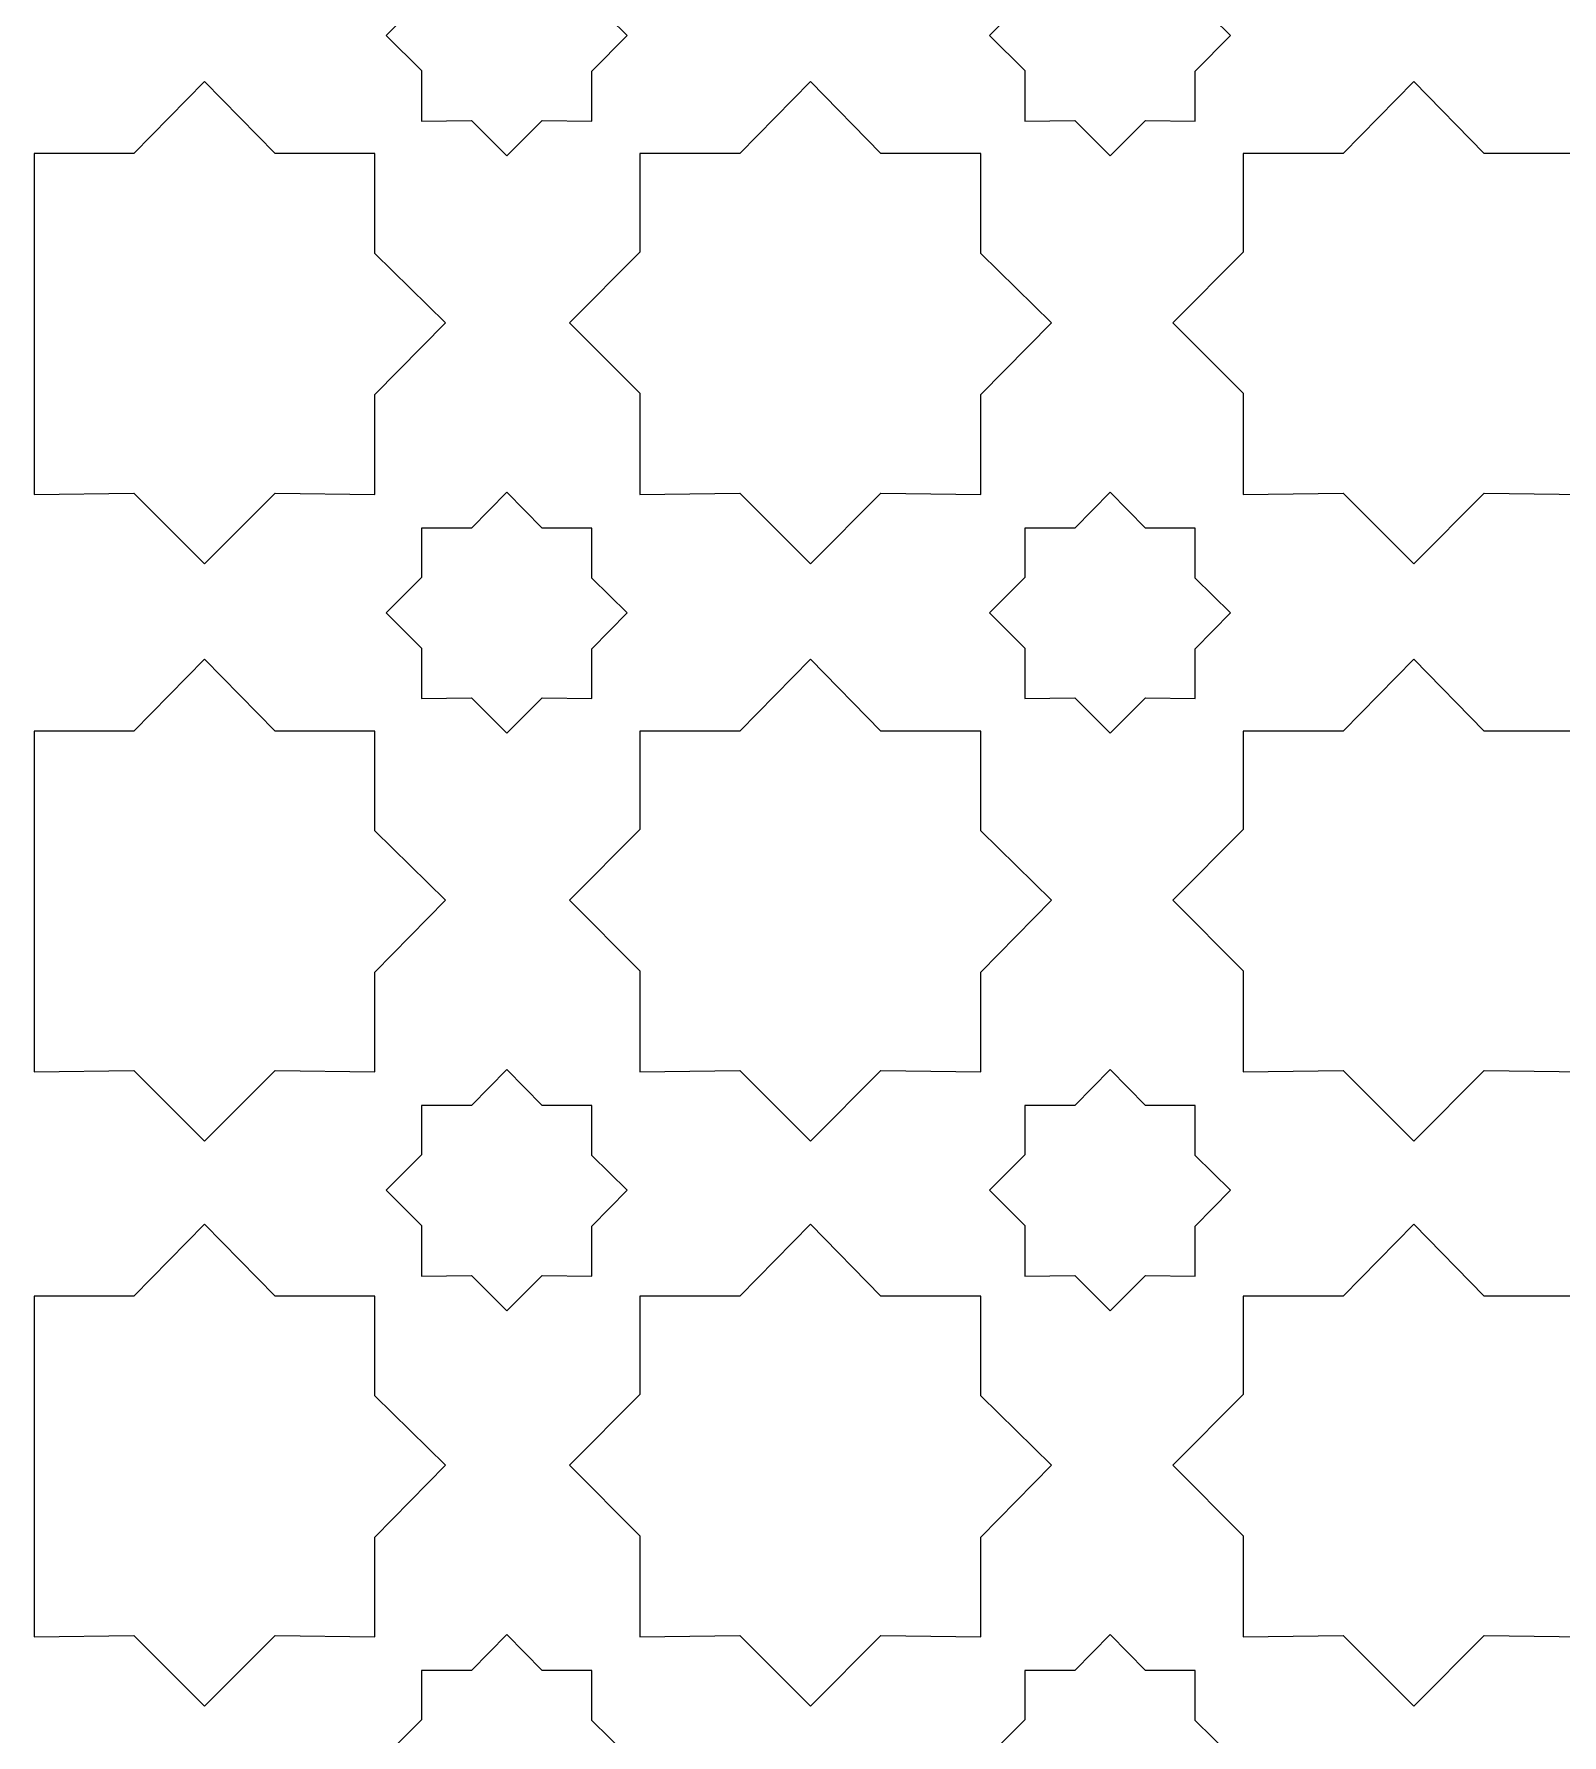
# Model space of a CAD drawing. Header units: centimetres. Extents: x -82 to 82, y -124 to 124.
# Drawn here: x -82.41 to -51.03, y -34.79 to 0.14 of the extents above; entities that cross this region are included whole.
import ezdxf

# ---------------------------------------------------------------- set-up
doc = ezdxf.new("R2010")
doc.units = ezdxf.units.CM
doc.header["$MEASUREMENT"] = 0
doc.layers.add('layer 1', color=7, linetype='Continuous')

msp = doc.modelspace()

# ---------------------------------------------------------------- linework, layer by layer
at = {"layer": 'layer 1', "color": 175}
for points, knots in [([(-74.45316, 0.83696), (-74.45316, 0.83696), (-74.45316, 1.84847), (-74.45316, 1.84847), (-74.45316, 1.84847), (-74.45316, 1.84847), (-73.42795, 1.84847), (-73.42795, 1.84847), (-73.42795, 1.84847), (-73.42795, 1.84847), (-72.70307, 2.58706), (-72.70307, 2.58706), (-72.70307, 2.58706), (-72.70307, 2.58706), (-71.97817, 1.84847), (-71.97817, 1.84847), (-71.97817, 1.84847), (-71.97817, 1.84847), (-70.95298, 1.84847), (-70.95298, 1.84847), (-70.95298, 1.84847), (-70.95298, 1.84847), (-70.95298, 0.82328), (-70.95298, 0.82328), (-70.95298, 0.82328), (-70.95298, 0.82328), (-70.22806, 0.11206), (-70.22806, 0.11206), (-70.22806, 0.11206), (-70.22806, 0.11206), (-70.95298, -0.62655), (-70.95298, -0.62655), (-70.95298, -0.62655), (-70.95298, -0.62655), (-70.95298, -1.65171), (-70.95298, -1.65171), (-70.95298, -1.65171), (-70.95298, -1.65171), (-71.97812, -1.63802), (-71.97812, -1.63802), (-71.97812, -1.63802), (-71.97812, -1.63802), (-72.70307, -2.36294), (-72.70307, -2.36294), (-72.70307, -2.36294), (-72.70307, -2.36294), (-73.42799, -1.63801), (-73.42799, -1.63801), (-73.42799, -1.63801), (-73.42799, -1.63801), (-74.45316, -1.65171), (-74.45316, -1.65171), (-74.45316, -1.65171), (-74.45316, -1.65171), (-74.45316, -0.61284), (-74.45316, -0.61284), (-74.45316, -0.61284), (-74.45316, -0.61284), (-75.17806, 0.11206), (-75.17806, 0.11206), (-75.17806, 0.11206), (-75.17806, 0.11206), (-74.45316, 0.83696), (-74.45316, 0.83696)], [0, 0, 0, 0, 0.05882353, 0.05882353, 0.05882353, 0.05882353, 0.11764706, 0.11764706, 0.11764706, 0.11764706, 0.17647059, 0.17647059, 0.17647059, 0.17647059, 0.23529412, 0.23529412, 0.23529412, 0.23529412, 0.29411765, 0.29411765, 0.29411765, 0.29411765, 0.35294118, 0.35294118, 0.35294118, 0.35294118, 0.41176471, 0.41176471, 0.41176471, 0.41176471, 0.47058824, 0.47058824, 0.47058824, 0.47058824, 0.52941176, 0.52941176, 0.52941176, 0.52941176, 0.58823529, 0.58823529, 0.58823529, 0.58823529, 0.64705882, 0.64705882, 0.64705882, 0.64705882, 0.70588235, 0.70588235, 0.70588235, 0.70588235, 0.76470588, 0.76470588, 0.76470588, 0.76470588, 0.82352941, 0.82352941, 0.82352941, 0.82352941, 0.88235294, 0.88235294, 0.88235294, 0.88235294, 1, 1, 1, 1]), ([(-62.06116, 0.83696), (-62.06116, 0.83696), (-62.06116, 1.84847), (-62.06116, 1.84847), (-62.06116, 1.84847), (-62.06116, 1.84847), (-61.03595, 1.84847), (-61.03595, 1.84847), (-61.03595, 1.84847), (-61.03595, 1.84847), (-60.31107, 2.58706), (-60.31107, 2.58706), (-60.31107, 2.58706), (-60.31107, 2.58706), (-59.58617, 1.84847), (-59.58617, 1.84847), (-59.58617, 1.84847), (-59.58617, 1.84847), (-58.56098, 1.84847), (-58.56098, 1.84847), (-58.56098, 1.84847), (-58.56098, 1.84847), (-58.56098, 0.82328), (-58.56098, 0.82328), (-58.56098, 0.82328), (-58.56098, 0.82328), (-57.83606, 0.11206), (-57.83606, 0.11206), (-57.83606, 0.11206), (-57.83606, 0.11206), (-58.56098, -0.62655), (-58.56098, -0.62655), (-58.56098, -0.62655), (-58.56098, -0.62655), (-58.56098, -1.65171), (-58.56098, -1.65171), (-58.56098, -1.65171), (-58.56098, -1.65171), (-59.58612, -1.63802), (-59.58612, -1.63802), (-59.58612, -1.63802), (-59.58612, -1.63802), (-60.31107, -2.36294), (-60.31107, -2.36294), (-60.31107, -2.36294), (-60.31107, -2.36294), (-61.03599, -1.63801), (-61.03599, -1.63801), (-61.03599, -1.63801), (-61.03599, -1.63801), (-62.06116, -1.65171), (-62.06116, -1.65171), (-62.06116, -1.65171), (-62.06116, -1.65171), (-62.06116, -0.61284), (-62.06116, -0.61284), (-62.06116, -0.61284), (-62.06116, -0.61284), (-62.78606, 0.11206), (-62.78606, 0.11206), (-62.78606, 0.11206), (-62.78606, 0.11206), (-62.06116, 0.83696), (-62.06116, 0.83696)], [0, 0, 0, 0, 0.05882353, 0.05882353, 0.05882353, 0.05882353, 0.11764706, 0.11764706, 0.11764706, 0.11764706, 0.17647059, 0.17647059, 0.17647059, 0.17647059, 0.23529412, 0.23529412, 0.23529412, 0.23529412, 0.29411765, 0.29411765, 0.29411765, 0.29411765, 0.35294118, 0.35294118, 0.35294118, 0.35294118, 0.41176471, 0.41176471, 0.41176471, 0.41176471, 0.47058824, 0.47058824, 0.47058824, 0.47058824, 0.52941176, 0.52941176, 0.52941176, 0.52941176, 0.58823529, 0.58823529, 0.58823529, 0.58823529, 0.64705882, 0.64705882, 0.64705882, 0.64705882, 0.70588235, 0.70588235, 0.70588235, 0.70588235, 0.76470588, 0.76470588, 0.76470588, 0.76470588, 0.82352941, 0.82352941, 0.82352941, 0.82352941, 0.88235294, 0.88235294, 0.88235294, 0.88235294, 1, 1, 1, 1]), ([(-82.41179, -2.31599), (-82.41179, -2.31599), (-80.36148, -2.31599), (-80.36148, -2.31599), (-80.36148, -2.31599), (-80.36148, -2.31599), (-78.91178, -0.83889), (-78.91178, -0.83889), (-78.91178, -0.83889), (-78.91178, -0.83889), (-77.46207, -2.31599), (-77.46207, -2.31599), (-77.46207, -2.31599), (-77.46207, -2.31599), (-75.41179, -2.31599), (-75.41179, -2.31599), (-75.41179, -2.31599), (-75.41179, -2.31599), (-75.41179, -4.36627), (-75.41179, -4.36627), (-75.41179, -4.36627), (-75.41179, -4.36627), (-73.96203, -5.78864), (-73.96203, -5.78864), (-73.96203, -5.78864), (-73.96203, -5.78864), (-75.41179, -7.26578), (-75.41179, -7.26578), (-75.41179, -7.26578), (-75.41179, -7.26578), (-75.41179, -9.31599), (-75.41179, -9.31599), (-75.41179, -9.31599), (-75.41179, -9.31599), (-77.46196, -9.28861), (-77.46196, -9.28861), (-77.46196, -9.28861), (-77.46196, -9.28861), (-78.91178, -10.73838), (-78.91178, -10.73838), (-78.91178, -10.73838), (-78.91178, -10.73838), (-80.36156, -9.2886), (-80.36156, -9.2886), (-80.36156, -9.2886), (-80.36156, -9.2886), (-82.41179, -9.31599), (-82.41179, -9.31599), (-82.41179, -9.31599), (-82.41179, -6.98266), (-82.41178, -4.64932), (-82.41179, -2.31599)], [0, 0, 0, 0, 0.07142857, 0.07142857, 0.07142857, 0.07142857, 0.14285714, 0.14285714, 0.14285714, 0.14285714, 0.21428571, 0.21428571, 0.21428571, 0.21428571, 0.28571429, 0.28571429, 0.28571429, 0.28571429, 0.35714286, 0.35714286, 0.35714286, 0.35714286, 0.42857143, 0.42857143, 0.42857143, 0.42857143, 0.5, 0.5, 0.5, 0.5, 0.57142857, 0.57142857, 0.57142857, 0.57142857, 0.64285714, 0.64285714, 0.64285714, 0.64285714, 0.71428571, 0.71428571, 0.71428571, 0.71428571, 0.78571429, 0.78571429, 0.78571429, 0.78571429, 0.85714286, 0.85714286, 0.85714286, 0.85714286, 1, 1, 1, 1]), ([(-69.96578, -4.33891), (-69.96578, -4.33891), (-69.96579, -2.31599), (-69.96579, -2.31599), (-69.96579, -2.31599), (-69.96579, -2.31599), (-67.91548, -2.31599), (-67.91548, -2.31599), (-67.91548, -2.31599), (-67.91548, -2.31599), (-66.46578, -0.83889), (-66.46578, -0.83889), (-66.46578, -0.83889), (-66.46578, -0.83889), (-65.01607, -2.31599), (-65.01607, -2.31599), (-65.01607, -2.31599), (-65.01607, -2.31599), (-62.96579, -2.31599), (-62.96579, -2.31599), (-62.96579, -2.31599), (-62.96579, -2.31599), (-62.96579, -4.36627), (-62.96579, -4.36627), (-62.96579, -4.36627), (-62.96579, -4.36627), (-61.51603, -5.78864), (-61.51603, -5.78864), (-61.51603, -5.78864), (-61.51603, -5.78864), (-62.96579, -7.26578), (-62.96579, -7.26578), (-62.96579, -7.26578), (-62.96579, -7.26578), (-62.96579, -9.31599), (-62.96579, -9.31599), (-62.96579, -9.31599), (-62.96579, -9.31599), (-65.01596, -9.28861), (-65.01596, -9.28861), (-65.01596, -9.28861), (-65.01596, -9.28861), (-66.46578, -10.73838), (-66.46578, -10.73838), (-66.46578, -10.73838), (-66.46578, -10.73838), (-67.91556, -9.2886), (-67.91556, -9.2886), (-67.91556, -9.2886), (-67.91556, -9.2886), (-69.96579, -9.31599), (-69.96579, -9.31599), (-69.96579, -9.31599), (-69.96579, -9.31599), (-69.96579, -7.23837), (-69.96579, -7.23837), (-69.96579, -7.23837), (-69.96579, -7.23837), (-71.41552, -5.78864), (-71.41552, -5.78864), (-71.41552, -5.78864), (-71.41552, -5.78864), (-69.96578, -4.33891), (-69.96578, -4.33891)], [0, 0, 0, 0, 0.05882353, 0.05882353, 0.05882353, 0.05882353, 0.11764706, 0.11764706, 0.11764706, 0.11764706, 0.17647059, 0.17647059, 0.17647059, 0.17647059, 0.23529412, 0.23529412, 0.23529412, 0.23529412, 0.29411765, 0.29411765, 0.29411765, 0.29411765, 0.35294118, 0.35294118, 0.35294118, 0.35294118, 0.41176471, 0.41176471, 0.41176471, 0.41176471, 0.47058824, 0.47058824, 0.47058824, 0.47058824, 0.52941176, 0.52941176, 0.52941176, 0.52941176, 0.58823529, 0.58823529, 0.58823529, 0.58823529, 0.64705882, 0.64705882, 0.64705882, 0.64705882, 0.70588235, 0.70588235, 0.70588235, 0.70588235, 0.76470588, 0.76470588, 0.76470588, 0.76470588, 0.82352941, 0.82352941, 0.82352941, 0.82352941, 0.88235294, 0.88235294, 0.88235294, 0.88235294, 1, 1, 1, 1]), ([(-57.57378, -4.33891), (-57.57378, -4.33891), (-57.57379, -2.31599), (-57.57379, -2.31599), (-57.57379, -2.31599), (-57.57379, -2.31599), (-55.52348, -2.31599), (-55.52348, -2.31599), (-55.52348, -2.31599), (-55.52348, -2.31599), (-54.07378, -0.83889), (-54.07378, -0.83889), (-54.07378, -0.83889), (-54.07378, -0.83889), (-52.62407, -2.31599), (-52.62407, -2.31599), (-52.62407, -2.31599), (-52.62407, -2.31599), (-50.57379, -2.31599), (-50.57379, -2.31599), (-50.57379, -2.31599), (-50.57379, -2.31599), (-50.57379, -4.36627), (-50.57379, -4.36627), (-50.57379, -4.36627), (-50.57379, -4.36627), (-49.12403, -5.78864), (-49.12403, -5.78864), (-49.12403, -5.78864), (-49.12403, -5.78864), (-50.57379, -7.26578), (-50.57379, -7.26578), (-50.57379, -7.26578), (-50.57379, -7.26578), (-50.57379, -9.31599), (-50.57379, -9.31599), (-50.57379, -9.31599), (-50.57379, -9.31599), (-52.62396, -9.28861), (-52.62396, -9.28861), (-52.62396, -9.28861), (-52.62396, -9.28861), (-54.07378, -10.73838), (-54.07378, -10.73838), (-54.07378, -10.73838), (-54.07378, -10.73838), (-55.52356, -9.2886), (-55.52356, -9.2886), (-55.52356, -9.2886), (-55.52356, -9.2886), (-57.57379, -9.31599), (-57.57379, -9.31599), (-57.57379, -9.31599), (-57.57379, -9.31599), (-57.57379, -7.23837), (-57.57379, -7.23837), (-57.57379, -7.23837), (-57.57379, -7.23837), (-59.02352, -5.78864), (-59.02352, -5.78864), (-59.02352, -5.78864), (-59.02352, -5.78864), (-57.57378, -4.33891), (-57.57378, -4.33891)], [0, 0, 0, 0, 0.05882353, 0.05882353, 0.05882353, 0.05882353, 0.11764706, 0.11764706, 0.11764706, 0.11764706, 0.17647059, 0.17647059, 0.17647059, 0.17647059, 0.23529412, 0.23529412, 0.23529412, 0.23529412, 0.29411765, 0.29411765, 0.29411765, 0.29411765, 0.35294118, 0.35294118, 0.35294118, 0.35294118, 0.41176471, 0.41176471, 0.41176471, 0.41176471, 0.47058824, 0.47058824, 0.47058824, 0.47058824, 0.52941176, 0.52941176, 0.52941176, 0.52941176, 0.58823529, 0.58823529, 0.58823529, 0.58823529, 0.64705882, 0.64705882, 0.64705882, 0.64705882, 0.70588235, 0.70588235, 0.70588235, 0.70588235, 0.76470588, 0.76470588, 0.76470588, 0.76470588, 0.82352941, 0.82352941, 0.82352941, 0.82352941, 0.88235294, 0.88235294, 0.88235294, 0.88235294, 1, 1, 1, 1]), ([(-74.45316, -11.01874), (-74.45316, -11.01874), (-74.45316, -10.00723), (-74.45316, -10.00723), (-74.45316, -10.00723), (-74.45316, -10.00723), (-73.42795, -10.00723), (-73.42795, -10.00723), (-73.42795, -10.00723), (-73.42795, -10.00723), (-72.70307, -9.26864), (-72.70307, -9.26864), (-72.70307, -9.26864), (-72.70307, -9.26864), (-71.97817, -10.00723), (-71.97817, -10.00723), (-71.97817, -10.00723), (-71.97817, -10.00723), (-70.95298, -10.00723), (-70.95298, -10.00723), (-70.95298, -10.00723), (-70.95298, -10.00723), (-70.95298, -11.03242), (-70.95298, -11.03242), (-70.95298, -11.03242), (-70.95298, -11.03242), (-70.22806, -11.74364), (-70.22806, -11.74364), (-70.22806, -11.74364), (-70.22806, -11.74364), (-70.95298, -12.48225), (-70.95298, -12.48225), (-70.95298, -12.48225), (-70.95298, -12.48225), (-70.95298, -13.50741), (-70.95298, -13.50741), (-70.95298, -13.50741), (-70.95298, -13.50741), (-71.97812, -13.49372), (-71.97812, -13.49372), (-71.97812, -13.49372), (-71.97812, -13.49372), (-72.70307, -14.21864), (-72.70307, -14.21864), (-72.70307, -14.21864), (-72.70307, -14.21864), (-73.42799, -13.49371), (-73.42799, -13.49371), (-73.42799, -13.49371), (-73.42799, -13.49371), (-74.45316, -13.50741), (-74.45316, -13.50741), (-74.45316, -13.50741), (-74.45316, -13.50741), (-74.45316, -12.46854), (-74.45316, -12.46854), (-74.45316, -12.46854), (-74.45316, -12.46854), (-75.17806, -11.74364), (-75.17806, -11.74364), (-75.17806, -11.74364), (-75.17806, -11.74364), (-74.45316, -11.01874), (-74.45316, -11.01874)], [0, 0, 0, 0, 0.05882353, 0.05882353, 0.05882353, 0.05882353, 0.11764706, 0.11764706, 0.11764706, 0.11764706, 0.17647059, 0.17647059, 0.17647059, 0.17647059, 0.23529412, 0.23529412, 0.23529412, 0.23529412, 0.29411765, 0.29411765, 0.29411765, 0.29411765, 0.35294118, 0.35294118, 0.35294118, 0.35294118, 0.41176471, 0.41176471, 0.41176471, 0.41176471, 0.47058824, 0.47058824, 0.47058824, 0.47058824, 0.52941176, 0.52941176, 0.52941176, 0.52941176, 0.58823529, 0.58823529, 0.58823529, 0.58823529, 0.64705882, 0.64705882, 0.64705882, 0.64705882, 0.70588235, 0.70588235, 0.70588235, 0.70588235, 0.76470588, 0.76470588, 0.76470588, 0.76470588, 0.82352941, 0.82352941, 0.82352941, 0.82352941, 0.88235294, 0.88235294, 0.88235294, 0.88235294, 1, 1, 1, 1]), ([(-62.06116, -11.01874), (-62.06116, -11.01874), (-62.06116, -10.00723), (-62.06116, -10.00723), (-62.06116, -10.00723), (-62.06116, -10.00723), (-61.03595, -10.00723), (-61.03595, -10.00723), (-61.03595, -10.00723), (-61.03595, -10.00723), (-60.31107, -9.26864), (-60.31107, -9.26864), (-60.31107, -9.26864), (-60.31107, -9.26864), (-59.58617, -10.00723), (-59.58617, -10.00723), (-59.58617, -10.00723), (-59.58617, -10.00723), (-58.56098, -10.00723), (-58.56098, -10.00723), (-58.56098, -10.00723), (-58.56098, -10.00723), (-58.56098, -11.03242), (-58.56098, -11.03242), (-58.56098, -11.03242), (-58.56098, -11.03242), (-57.83606, -11.74364), (-57.83606, -11.74364), (-57.83606, -11.74364), (-57.83606, -11.74364), (-58.56098, -12.48225), (-58.56098, -12.48225), (-58.56098, -12.48225), (-58.56098, -12.48225), (-58.56098, -13.50741), (-58.56098, -13.50741), (-58.56098, -13.50741), (-58.56098, -13.50741), (-59.58612, -13.49372), (-59.58612, -13.49372), (-59.58612, -13.49372), (-59.58612, -13.49372), (-60.31107, -14.21864), (-60.31107, -14.21864), (-60.31107, -14.21864), (-60.31107, -14.21864), (-61.03599, -13.49371), (-61.03599, -13.49371), (-61.03599, -13.49371), (-61.03599, -13.49371), (-62.06116, -13.50741), (-62.06116, -13.50741), (-62.06116, -13.50741), (-62.06116, -13.50741), (-62.06116, -12.46854), (-62.06116, -12.46854), (-62.06116, -12.46854), (-62.06116, -12.46854), (-62.78606, -11.74364), (-62.78606, -11.74364), (-62.78606, -11.74364), (-62.78606, -11.74364), (-62.06116, -11.01874), (-62.06116, -11.01874)], [0, 0, 0, 0, 0.05882353, 0.05882353, 0.05882353, 0.05882353, 0.11764706, 0.11764706, 0.11764706, 0.11764706, 0.17647059, 0.17647059, 0.17647059, 0.17647059, 0.23529412, 0.23529412, 0.23529412, 0.23529412, 0.29411765, 0.29411765, 0.29411765, 0.29411765, 0.35294118, 0.35294118, 0.35294118, 0.35294118, 0.41176471, 0.41176471, 0.41176471, 0.41176471, 0.47058824, 0.47058824, 0.47058824, 0.47058824, 0.52941176, 0.52941176, 0.52941176, 0.52941176, 0.58823529, 0.58823529, 0.58823529, 0.58823529, 0.64705882, 0.64705882, 0.64705882, 0.64705882, 0.70588235, 0.70588235, 0.70588235, 0.70588235, 0.76470588, 0.76470588, 0.76470588, 0.76470588, 0.82352941, 0.82352941, 0.82352941, 0.82352941, 0.88235294, 0.88235294, 0.88235294, 0.88235294, 1, 1, 1, 1]), ([(-82.41179, -14.17169), (-82.41179, -14.17169), (-80.36148, -14.17169), (-80.36148, -14.17169), (-80.36148, -14.17169), (-80.36148, -14.17169), (-78.91178, -12.69459), (-78.91178, -12.69459), (-78.91178, -12.69459), (-78.91178, -12.69459), (-77.46207, -14.17169), (-77.46207, -14.17169), (-77.46207, -14.17169), (-77.46207, -14.17169), (-75.41179, -14.17169), (-75.41179, -14.17169), (-75.41179, -14.17169), (-75.41179, -14.17169), (-75.41179, -16.22197), (-75.41179, -16.22197), (-75.41179, -16.22197), (-75.41179, -16.22197), (-73.96203, -17.64434), (-73.96203, -17.64434), (-73.96203, -17.64434), (-73.96203, -17.64434), (-75.41179, -19.12148), (-75.41179, -19.12148), (-75.41179, -19.12148), (-75.41179, -19.12148), (-75.41179, -21.17169), (-75.41179, -21.17169), (-75.41179, -21.17169), (-75.41179, -21.17169), (-77.46196, -21.14431), (-77.46196, -21.14431), (-77.46196, -21.14431), (-77.46196, -21.14431), (-78.91178, -22.59408), (-78.91178, -22.59408), (-78.91178, -22.59408), (-78.91178, -22.59408), (-80.36156, -21.1443), (-80.36156, -21.1443), (-80.36156, -21.1443), (-80.36156, -21.1443), (-82.41179, -21.17169), (-82.41179, -21.17169), (-82.41179, -21.17169), (-82.41179, -18.83836), (-82.41178, -16.50502), (-82.41179, -14.17169)], [0, 0, 0, 0, 0.07142857, 0.07142857, 0.07142857, 0.07142857, 0.14285714, 0.14285714, 0.14285714, 0.14285714, 0.21428571, 0.21428571, 0.21428571, 0.21428571, 0.28571429, 0.28571429, 0.28571429, 0.28571429, 0.35714286, 0.35714286, 0.35714286, 0.35714286, 0.42857143, 0.42857143, 0.42857143, 0.42857143, 0.5, 0.5, 0.5, 0.5, 0.57142857, 0.57142857, 0.57142857, 0.57142857, 0.64285714, 0.64285714, 0.64285714, 0.64285714, 0.71428571, 0.71428571, 0.71428571, 0.71428571, 0.78571429, 0.78571429, 0.78571429, 0.78571429, 0.85714286, 0.85714286, 0.85714286, 0.85714286, 1, 1, 1, 1]), ([(-69.96578, -16.19461), (-69.96578, -16.19461), (-69.96579, -14.17169), (-69.96579, -14.17169), (-69.96579, -14.17169), (-69.96579, -14.17169), (-67.91548, -14.17169), (-67.91548, -14.17169), (-67.91548, -14.17169), (-67.91548, -14.17169), (-66.46578, -12.69459), (-66.46578, -12.69459), (-66.46578, -12.69459), (-66.46578, -12.69459), (-65.01607, -14.17169), (-65.01607, -14.17169), (-65.01607, -14.17169), (-65.01607, -14.17169), (-62.96579, -14.17169), (-62.96579, -14.17169), (-62.96579, -14.17169), (-62.96579, -14.17169), (-62.96579, -16.22197), (-62.96579, -16.22197), (-62.96579, -16.22197), (-62.96579, -16.22197), (-61.51603, -17.64434), (-61.51603, -17.64434), (-61.51603, -17.64434), (-61.51603, -17.64434), (-62.96579, -19.12148), (-62.96579, -19.12148), (-62.96579, -19.12148), (-62.96579, -19.12148), (-62.96579, -21.17169), (-62.96579, -21.17169), (-62.96579, -21.17169), (-62.96579, -21.17169), (-65.01596, -21.14431), (-65.01596, -21.14431), (-65.01596, -21.14431), (-65.01596, -21.14431), (-66.46578, -22.59408), (-66.46578, -22.59408), (-66.46578, -22.59408), (-66.46578, -22.59408), (-67.91556, -21.1443), (-67.91556, -21.1443), (-67.91556, -21.1443), (-67.91556, -21.1443), (-69.96579, -21.17169), (-69.96579, -21.17169), (-69.96579, -21.17169), (-69.96579, -21.17169), (-69.96579, -19.09407), (-69.96579, -19.09407), (-69.96579, -19.09407), (-69.96579, -19.09407), (-71.41552, -17.64434), (-71.41552, -17.64434), (-71.41552, -17.64434), (-71.41552, -17.64434), (-69.96578, -16.19461), (-69.96578, -16.19461)], [0, 0, 0, 0, 0.05882353, 0.05882353, 0.05882353, 0.05882353, 0.11764706, 0.11764706, 0.11764706, 0.11764706, 0.17647059, 0.17647059, 0.17647059, 0.17647059, 0.23529412, 0.23529412, 0.23529412, 0.23529412, 0.29411765, 0.29411765, 0.29411765, 0.29411765, 0.35294118, 0.35294118, 0.35294118, 0.35294118, 0.41176471, 0.41176471, 0.41176471, 0.41176471, 0.47058824, 0.47058824, 0.47058824, 0.47058824, 0.52941176, 0.52941176, 0.52941176, 0.52941176, 0.58823529, 0.58823529, 0.58823529, 0.58823529, 0.64705882, 0.64705882, 0.64705882, 0.64705882, 0.70588235, 0.70588235, 0.70588235, 0.70588235, 0.76470588, 0.76470588, 0.76470588, 0.76470588, 0.82352941, 0.82352941, 0.82352941, 0.82352941, 0.88235294, 0.88235294, 0.88235294, 0.88235294, 1, 1, 1, 1]), ([(-57.57378, -16.19461), (-57.57378, -16.19461), (-57.57379, -14.17169), (-57.57379, -14.17169), (-57.57379, -14.17169), (-57.57379, -14.17169), (-55.52348, -14.17169), (-55.52348, -14.17169), (-55.52348, -14.17169), (-55.52348, -14.17169), (-54.07378, -12.69459), (-54.07378, -12.69459), (-54.07378, -12.69459), (-54.07378, -12.69459), (-52.62407, -14.17169), (-52.62407, -14.17169), (-52.62407, -14.17169), (-52.62407, -14.17169), (-50.57379, -14.17169), (-50.57379, -14.17169), (-50.57379, -14.17169), (-50.57379, -14.17169), (-50.57379, -16.22197), (-50.57379, -16.22197), (-50.57379, -16.22197), (-50.57379, -16.22197), (-49.12403, -17.64434), (-49.12403, -17.64434), (-49.12403, -17.64434), (-49.12403, -17.64434), (-50.57379, -19.12148), (-50.57379, -19.12148), (-50.57379, -19.12148), (-50.57379, -19.12148), (-50.57379, -21.17169), (-50.57379, -21.17169), (-50.57379, -21.17169), (-50.57379, -21.17169), (-52.62396, -21.14431), (-52.62396, -21.14431), (-52.62396, -21.14431), (-52.62396, -21.14431), (-54.07378, -22.59408), (-54.07378, -22.59408), (-54.07378, -22.59408), (-54.07378, -22.59408), (-55.52356, -21.1443), (-55.52356, -21.1443), (-55.52356, -21.1443), (-55.52356, -21.1443), (-57.57379, -21.17169), (-57.57379, -21.17169), (-57.57379, -21.17169), (-57.57379, -21.17169), (-57.57379, -19.09407), (-57.57379, -19.09407), (-57.57379, -19.09407), (-57.57379, -19.09407), (-59.02352, -17.64434), (-59.02352, -17.64434), (-59.02352, -17.64434), (-59.02352, -17.64434), (-57.57378, -16.19461), (-57.57378, -16.19461)], [0, 0, 0, 0, 0.05882353, 0.05882353, 0.05882353, 0.05882353, 0.11764706, 0.11764706, 0.11764706, 0.11764706, 0.17647059, 0.17647059, 0.17647059, 0.17647059, 0.23529412, 0.23529412, 0.23529412, 0.23529412, 0.29411765, 0.29411765, 0.29411765, 0.29411765, 0.35294118, 0.35294118, 0.35294118, 0.35294118, 0.41176471, 0.41176471, 0.41176471, 0.41176471, 0.47058824, 0.47058824, 0.47058824, 0.47058824, 0.52941176, 0.52941176, 0.52941176, 0.52941176, 0.58823529, 0.58823529, 0.58823529, 0.58823529, 0.64705882, 0.64705882, 0.64705882, 0.64705882, 0.70588235, 0.70588235, 0.70588235, 0.70588235, 0.76470588, 0.76470588, 0.76470588, 0.76470588, 0.82352941, 0.82352941, 0.82352941, 0.82352941, 0.88235294, 0.88235294, 0.88235294, 0.88235294, 1, 1, 1, 1]), ([(-74.45316, -22.87444), (-74.45316, -22.87444), (-74.45316, -21.86293), (-74.45316, -21.86293), (-74.45316, -21.86293), (-74.45316, -21.86293), (-73.42795, -21.86293), (-73.42795, -21.86293), (-73.42795, -21.86293), (-73.42795, -21.86293), (-72.70307, -21.12434), (-72.70307, -21.12434), (-72.70307, -21.12434), (-72.70307, -21.12434), (-71.97817, -21.86293), (-71.97817, -21.86293), (-71.97817, -21.86293), (-71.97817, -21.86293), (-70.95298, -21.86293), (-70.95298, -21.86293), (-70.95298, -21.86293), (-70.95298, -21.86293), (-70.95298, -22.88812), (-70.95298, -22.88812), (-70.95298, -22.88812), (-70.95298, -22.88812), (-70.22806, -23.59934), (-70.22806, -23.59934), (-70.22806, -23.59934), (-70.22806, -23.59934), (-70.95298, -24.33795), (-70.95298, -24.33795), (-70.95298, -24.33795), (-70.95298, -24.33795), (-70.95298, -25.36311), (-70.95298, -25.36311), (-70.95298, -25.36311), (-70.95298, -25.36311), (-71.97812, -25.34942), (-71.97812, -25.34942), (-71.97812, -25.34942), (-71.97812, -25.34942), (-72.70307, -26.07434), (-72.70307, -26.07434), (-72.70307, -26.07434), (-72.70307, -26.07434), (-73.42799, -25.34941), (-73.42799, -25.34941), (-73.42799, -25.34941), (-73.42799, -25.34941), (-74.45316, -25.36311), (-74.45316, -25.36311), (-74.45316, -25.36311), (-74.45316, -25.36311), (-74.45316, -24.32424), (-74.45316, -24.32424), (-74.45316, -24.32424), (-74.45316, -24.32424), (-75.17806, -23.59934), (-75.17806, -23.59934), (-75.17806, -23.59934), (-75.17806, -23.59934), (-74.45316, -22.87444), (-74.45316, -22.87444)], [0, 0, 0, 0, 0.05882353, 0.05882353, 0.05882353, 0.05882353, 0.11764706, 0.11764706, 0.11764706, 0.11764706, 0.17647059, 0.17647059, 0.17647059, 0.17647059, 0.23529412, 0.23529412, 0.23529412, 0.23529412, 0.29411765, 0.29411765, 0.29411765, 0.29411765, 0.35294118, 0.35294118, 0.35294118, 0.35294118, 0.41176471, 0.41176471, 0.41176471, 0.41176471, 0.47058824, 0.47058824, 0.47058824, 0.47058824, 0.52941176, 0.52941176, 0.52941176, 0.52941176, 0.58823529, 0.58823529, 0.58823529, 0.58823529, 0.64705882, 0.64705882, 0.64705882, 0.64705882, 0.70588235, 0.70588235, 0.70588235, 0.70588235, 0.76470588, 0.76470588, 0.76470588, 0.76470588, 0.82352941, 0.82352941, 0.82352941, 0.82352941, 0.88235294, 0.88235294, 0.88235294, 0.88235294, 1, 1, 1, 1]), ([(-62.06116, -22.87444), (-62.06116, -22.87444), (-62.06116, -21.86293), (-62.06116, -21.86293), (-62.06116, -21.86293), (-62.06116, -21.86293), (-61.03595, -21.86293), (-61.03595, -21.86293), (-61.03595, -21.86293), (-61.03595, -21.86293), (-60.31107, -21.12434), (-60.31107, -21.12434), (-60.31107, -21.12434), (-60.31107, -21.12434), (-59.58617, -21.86293), (-59.58617, -21.86293), (-59.58617, -21.86293), (-59.58617, -21.86293), (-58.56098, -21.86293), (-58.56098, -21.86293), (-58.56098, -21.86293), (-58.56098, -21.86293), (-58.56098, -22.88812), (-58.56098, -22.88812), (-58.56098, -22.88812), (-58.56098, -22.88812), (-57.83606, -23.59934), (-57.83606, -23.59934), (-57.83606, -23.59934), (-57.83606, -23.59934), (-58.56098, -24.33795), (-58.56098, -24.33795), (-58.56098, -24.33795), (-58.56098, -24.33795), (-58.56098, -25.36311), (-58.56098, -25.36311), (-58.56098, -25.36311), (-58.56098, -25.36311), (-59.58612, -25.34942), (-59.58612, -25.34942), (-59.58612, -25.34942), (-59.58612, -25.34942), (-60.31107, -26.07434), (-60.31107, -26.07434), (-60.31107, -26.07434), (-60.31107, -26.07434), (-61.03599, -25.34941), (-61.03599, -25.34941), (-61.03599, -25.34941), (-61.03599, -25.34941), (-62.06116, -25.36311), (-62.06116, -25.36311), (-62.06116, -25.36311), (-62.06116, -25.36311), (-62.06116, -24.32424), (-62.06116, -24.32424), (-62.06116, -24.32424), (-62.06116, -24.32424), (-62.78606, -23.59934), (-62.78606, -23.59934), (-62.78606, -23.59934), (-62.78606, -23.59934), (-62.06116, -22.87444), (-62.06116, -22.87444)], [0, 0, 0, 0, 0.05882353, 0.05882353, 0.05882353, 0.05882353, 0.11764706, 0.11764706, 0.11764706, 0.11764706, 0.17647059, 0.17647059, 0.17647059, 0.17647059, 0.23529412, 0.23529412, 0.23529412, 0.23529412, 0.29411765, 0.29411765, 0.29411765, 0.29411765, 0.35294118, 0.35294118, 0.35294118, 0.35294118, 0.41176471, 0.41176471, 0.41176471, 0.41176471, 0.47058824, 0.47058824, 0.47058824, 0.47058824, 0.52941176, 0.52941176, 0.52941176, 0.52941176, 0.58823529, 0.58823529, 0.58823529, 0.58823529, 0.64705882, 0.64705882, 0.64705882, 0.64705882, 0.70588235, 0.70588235, 0.70588235, 0.70588235, 0.76470588, 0.76470588, 0.76470588, 0.76470588, 0.82352941, 0.82352941, 0.82352941, 0.82352941, 0.88235294, 0.88235294, 0.88235294, 0.88235294, 1, 1, 1, 1]), ([(-82.41179, -25.77339), (-82.41179, -25.77339), (-80.36148, -25.77339), (-80.36148, -25.77339), (-80.36148, -25.77339), (-80.36148, -25.77339), (-78.91178, -24.29629), (-78.91178, -24.29629), (-78.91178, -24.29629), (-78.91178, -24.29629), (-77.46207, -25.77339), (-77.46207, -25.77339), (-77.46207, -25.77339), (-77.46207, -25.77339), (-75.41179, -25.77339), (-75.41179, -25.77339), (-75.41179, -25.77339), (-75.41179, -25.77339), (-75.41179, -27.82367), (-75.41179, -27.82367), (-75.41179, -27.82367), (-75.41179, -27.82367), (-73.96203, -29.24604), (-73.96203, -29.24604), (-73.96203, -29.24604), (-73.96203, -29.24604), (-75.41179, -30.72318), (-75.41179, -30.72318), (-75.41179, -30.72318), (-75.41179, -30.72318), (-75.41179, -32.77339), (-75.41179, -32.77339), (-75.41179, -32.77339), (-75.41179, -32.77339), (-77.46196, -32.74601), (-77.46196, -32.74601), (-77.46196, -32.74601), (-77.46196, -32.74601), (-78.91178, -34.19578), (-78.91178, -34.19578), (-78.91178, -34.19578), (-78.91178, -34.19578), (-80.36156, -32.746), (-80.36156, -32.746), (-80.36156, -32.746), (-80.36156, -32.746), (-82.41179, -32.77339), (-82.41179, -32.77339), (-82.41179, -32.77339), (-82.41179, -30.44006), (-82.41178, -28.10672), (-82.41179, -25.77339)], [0, 0, 0, 0, 0.07142857, 0.07142857, 0.07142857, 0.07142857, 0.14285714, 0.14285714, 0.14285714, 0.14285714, 0.21428571, 0.21428571, 0.21428571, 0.21428571, 0.28571429, 0.28571429, 0.28571429, 0.28571429, 0.35714286, 0.35714286, 0.35714286, 0.35714286, 0.42857143, 0.42857143, 0.42857143, 0.42857143, 0.5, 0.5, 0.5, 0.5, 0.57142857, 0.57142857, 0.57142857, 0.57142857, 0.64285714, 0.64285714, 0.64285714, 0.64285714, 0.71428571, 0.71428571, 0.71428571, 0.71428571, 0.78571429, 0.78571429, 0.78571429, 0.78571429, 0.85714286, 0.85714286, 0.85714286, 0.85714286, 1, 1, 1, 1]), ([(-69.96578, -27.79631), (-69.96578, -27.79631), (-69.96579, -25.77339), (-69.96579, -25.77339), (-69.96579, -25.77339), (-69.96579, -25.77339), (-67.91548, -25.77339), (-67.91548, -25.77339), (-67.91548, -25.77339), (-67.91548, -25.77339), (-66.46578, -24.29629), (-66.46578, -24.29629), (-66.46578, -24.29629), (-66.46578, -24.29629), (-65.01607, -25.77339), (-65.01607, -25.77339), (-65.01607, -25.77339), (-65.01607, -25.77339), (-62.96579, -25.77339), (-62.96579, -25.77339), (-62.96579, -25.77339), (-62.96579, -25.77339), (-62.96579, -27.82367), (-62.96579, -27.82367), (-62.96579, -27.82367), (-62.96579, -27.82367), (-61.51603, -29.24604), (-61.51603, -29.24604), (-61.51603, -29.24604), (-61.51603, -29.24604), (-62.96579, -30.72318), (-62.96579, -30.72318), (-62.96579, -30.72318), (-62.96579, -30.72318), (-62.96579, -32.77339), (-62.96579, -32.77339), (-62.96579, -32.77339), (-62.96579, -32.77339), (-65.01596, -32.74601), (-65.01596, -32.74601), (-65.01596, -32.74601), (-65.01596, -32.74601), (-66.46578, -34.19578), (-66.46578, -34.19578), (-66.46578, -34.19578), (-66.46578, -34.19578), (-67.91556, -32.746), (-67.91556, -32.746), (-67.91556, -32.746), (-67.91556, -32.746), (-69.96579, -32.77339), (-69.96579, -32.77339), (-69.96579, -32.77339), (-69.96579, -32.77339), (-69.96579, -30.69577), (-69.96579, -30.69577), (-69.96579, -30.69577), (-69.96579, -30.69577), (-71.41552, -29.24604), (-71.41552, -29.24604), (-71.41552, -29.24604), (-71.41552, -29.24604), (-69.96578, -27.79631), (-69.96578, -27.79631)], [0, 0, 0, 0, 0.05882353, 0.05882353, 0.05882353, 0.05882353, 0.11764706, 0.11764706, 0.11764706, 0.11764706, 0.17647059, 0.17647059, 0.17647059, 0.17647059, 0.23529412, 0.23529412, 0.23529412, 0.23529412, 0.29411765, 0.29411765, 0.29411765, 0.29411765, 0.35294118, 0.35294118, 0.35294118, 0.35294118, 0.41176471, 0.41176471, 0.41176471, 0.41176471, 0.47058824, 0.47058824, 0.47058824, 0.47058824, 0.52941176, 0.52941176, 0.52941176, 0.52941176, 0.58823529, 0.58823529, 0.58823529, 0.58823529, 0.64705882, 0.64705882, 0.64705882, 0.64705882, 0.70588235, 0.70588235, 0.70588235, 0.70588235, 0.76470588, 0.76470588, 0.76470588, 0.76470588, 0.82352941, 0.82352941, 0.82352941, 0.82352941, 0.88235294, 0.88235294, 0.88235294, 0.88235294, 1, 1, 1, 1]), ([(-57.57378, -27.79631), (-57.57378, -27.79631), (-57.57379, -25.77339), (-57.57379, -25.77339), (-57.57379, -25.77339), (-57.57379, -25.77339), (-55.52348, -25.77339), (-55.52348, -25.77339), (-55.52348, -25.77339), (-55.52348, -25.77339), (-54.07378, -24.29629), (-54.07378, -24.29629), (-54.07378, -24.29629), (-54.07378, -24.29629), (-52.62407, -25.77339), (-52.62407, -25.77339), (-52.62407, -25.77339), (-52.62407, -25.77339), (-50.57379, -25.77339), (-50.57379, -25.77339), (-50.57379, -25.77339), (-50.57379, -25.77339), (-50.57379, -27.82367), (-50.57379, -27.82367), (-50.57379, -27.82367), (-50.57379, -27.82367), (-49.12403, -29.24604), (-49.12403, -29.24604), (-49.12403, -29.24604), (-49.12403, -29.24604), (-50.57379, -30.72318), (-50.57379, -30.72318), (-50.57379, -30.72318), (-50.57379, -30.72318), (-50.57379, -32.77339), (-50.57379, -32.77339), (-50.57379, -32.77339), (-50.57379, -32.77339), (-52.62396, -32.74601), (-52.62396, -32.74601), (-52.62396, -32.74601), (-52.62396, -32.74601), (-54.07378, -34.19578), (-54.07378, -34.19578), (-54.07378, -34.19578), (-54.07378, -34.19578), (-55.52356, -32.746), (-55.52356, -32.746), (-55.52356, -32.746), (-55.52356, -32.746), (-57.57379, -32.77339), (-57.57379, -32.77339), (-57.57379, -32.77339), (-57.57379, -32.77339), (-57.57379, -30.69577), (-57.57379, -30.69577), (-57.57379, -30.69577), (-57.57379, -30.69577), (-59.02352, -29.24604), (-59.02352, -29.24604), (-59.02352, -29.24604), (-59.02352, -29.24604), (-57.57378, -27.79631), (-57.57378, -27.79631)], [0, 0, 0, 0, 0.05882353, 0.05882353, 0.05882353, 0.05882353, 0.11764706, 0.11764706, 0.11764706, 0.11764706, 0.17647059, 0.17647059, 0.17647059, 0.17647059, 0.23529412, 0.23529412, 0.23529412, 0.23529412, 0.29411765, 0.29411765, 0.29411765, 0.29411765, 0.35294118, 0.35294118, 0.35294118, 0.35294118, 0.41176471, 0.41176471, 0.41176471, 0.41176471, 0.47058824, 0.47058824, 0.47058824, 0.47058824, 0.52941176, 0.52941176, 0.52941176, 0.52941176, 0.58823529, 0.58823529, 0.58823529, 0.58823529, 0.64705882, 0.64705882, 0.64705882, 0.64705882, 0.70588235, 0.70588235, 0.70588235, 0.70588235, 0.76470588, 0.76470588, 0.76470588, 0.76470588, 0.82352941, 0.82352941, 0.82352941, 0.82352941, 0.88235294, 0.88235294, 0.88235294, 0.88235294, 1, 1, 1, 1]), ([(-74.45316, -34.47614), (-74.45316, -34.47614), (-74.45316, -33.46463), (-74.45316, -33.46463), (-74.45316, -33.46463), (-74.45316, -33.46463), (-73.42795, -33.46463), (-73.42795, -33.46463), (-73.42795, -33.46463), (-73.42795, -33.46463), (-72.70307, -32.72604), (-72.70307, -32.72604), (-72.70307, -32.72604), (-72.70307, -32.72604), (-71.97817, -33.46463), (-71.97817, -33.46463), (-71.97817, -33.46463), (-71.97817, -33.46463), (-70.95298, -33.46463), (-70.95298, -33.46463), (-70.95298, -33.46463), (-70.95298, -33.46463), (-70.95298, -34.48982), (-70.95298, -34.48982), (-70.95298, -34.48982), (-70.95298, -34.48982), (-70.22806, -35.20104), (-70.22806, -35.20104), (-70.22806, -35.20104), (-70.22806, -35.20104), (-70.95298, -35.93965), (-70.95298, -35.93965), (-70.95298, -35.93965), (-70.95298, -35.93965), (-70.95298, -36.96481), (-70.95298, -36.96481), (-70.95298, -36.96481), (-70.95298, -36.96481), (-71.97812, -36.95112), (-71.97812, -36.95112), (-71.97812, -36.95112), (-71.97812, -36.95112), (-72.70307, -37.67604), (-72.70307, -37.67604), (-72.70307, -37.67604), (-72.70307, -37.67604), (-73.42799, -36.95111), (-73.42799, -36.95111), (-73.42799, -36.95111), (-73.42799, -36.95111), (-74.45316, -36.96481), (-74.45316, -36.96481), (-74.45316, -36.96481), (-74.45316, -36.96481), (-74.45316, -35.92594), (-74.45316, -35.92594), (-74.45316, -35.92594), (-74.45316, -35.92594), (-75.17806, -35.20104), (-75.17806, -35.20104), (-75.17806, -35.20104), (-75.17806, -35.20104), (-74.45316, -34.47614), (-74.45316, -34.47614)], [0, 0, 0, 0, 0.05882353, 0.05882353, 0.05882353, 0.05882353, 0.11764706, 0.11764706, 0.11764706, 0.11764706, 0.17647059, 0.17647059, 0.17647059, 0.17647059, 0.23529412, 0.23529412, 0.23529412, 0.23529412, 0.29411765, 0.29411765, 0.29411765, 0.29411765, 0.35294118, 0.35294118, 0.35294118, 0.35294118, 0.41176471, 0.41176471, 0.41176471, 0.41176471, 0.47058824, 0.47058824, 0.47058824, 0.47058824, 0.52941176, 0.52941176, 0.52941176, 0.52941176, 0.58823529, 0.58823529, 0.58823529, 0.58823529, 0.64705882, 0.64705882, 0.64705882, 0.64705882, 0.70588235, 0.70588235, 0.70588235, 0.70588235, 0.76470588, 0.76470588, 0.76470588, 0.76470588, 0.82352941, 0.82352941, 0.82352941, 0.82352941, 0.88235294, 0.88235294, 0.88235294, 0.88235294, 1, 1, 1, 1]), ([(-62.06116, -34.47614), (-62.06116, -34.47614), (-62.06116, -33.46463), (-62.06116, -33.46463), (-62.06116, -33.46463), (-62.06116, -33.46463), (-61.03595, -33.46463), (-61.03595, -33.46463), (-61.03595, -33.46463), (-61.03595, -33.46463), (-60.31107, -32.72604), (-60.31107, -32.72604), (-60.31107, -32.72604), (-60.31107, -32.72604), (-59.58617, -33.46463), (-59.58617, -33.46463), (-59.58617, -33.46463), (-59.58617, -33.46463), (-58.56098, -33.46463), (-58.56098, -33.46463), (-58.56098, -33.46463), (-58.56098, -33.46463), (-58.56098, -34.48982), (-58.56098, -34.48982), (-58.56098, -34.48982), (-58.56098, -34.48982), (-57.83606, -35.20104), (-57.83606, -35.20104), (-57.83606, -35.20104), (-57.83606, -35.20104), (-58.56098, -35.93965), (-58.56098, -35.93965), (-58.56098, -35.93965), (-58.56098, -35.93965), (-58.56098, -36.96481), (-58.56098, -36.96481), (-58.56098, -36.96481), (-58.56098, -36.96481), (-59.58612, -36.95112), (-59.58612, -36.95112), (-59.58612, -36.95112), (-59.58612, -36.95112), (-60.31107, -37.67604), (-60.31107, -37.67604), (-60.31107, -37.67604), (-60.31107, -37.67604), (-61.03599, -36.95111), (-61.03599, -36.95111), (-61.03599, -36.95111), (-61.03599, -36.95111), (-62.06116, -36.96481), (-62.06116, -36.96481), (-62.06116, -36.96481), (-62.06116, -36.96481), (-62.06116, -35.92594), (-62.06116, -35.92594), (-62.06116, -35.92594), (-62.06116, -35.92594), (-62.78606, -35.20104), (-62.78606, -35.20104), (-62.78606, -35.20104), (-62.78606, -35.20104), (-62.06116, -34.47614), (-62.06116, -34.47614)], [0, 0, 0, 0, 0.05882353, 0.05882353, 0.05882353, 0.05882353, 0.11764706, 0.11764706, 0.11764706, 0.11764706, 0.17647059, 0.17647059, 0.17647059, 0.17647059, 0.23529412, 0.23529412, 0.23529412, 0.23529412, 0.29411765, 0.29411765, 0.29411765, 0.29411765, 0.35294118, 0.35294118, 0.35294118, 0.35294118, 0.41176471, 0.41176471, 0.41176471, 0.41176471, 0.47058824, 0.47058824, 0.47058824, 0.47058824, 0.52941176, 0.52941176, 0.52941176, 0.52941176, 0.58823529, 0.58823529, 0.58823529, 0.58823529, 0.64705882, 0.64705882, 0.64705882, 0.64705882, 0.70588235, 0.70588235, 0.70588235, 0.70588235, 0.76470588, 0.76470588, 0.76470588, 0.76470588, 0.82352941, 0.82352941, 0.82352941, 0.82352941, 0.88235294, 0.88235294, 0.88235294, 0.88235294, 1, 1, 1, 1])]:
    msp.add_open_spline(points, degree=3, knots=knots, dxfattribs=at)

doc.saveas('drawing.dxf')
